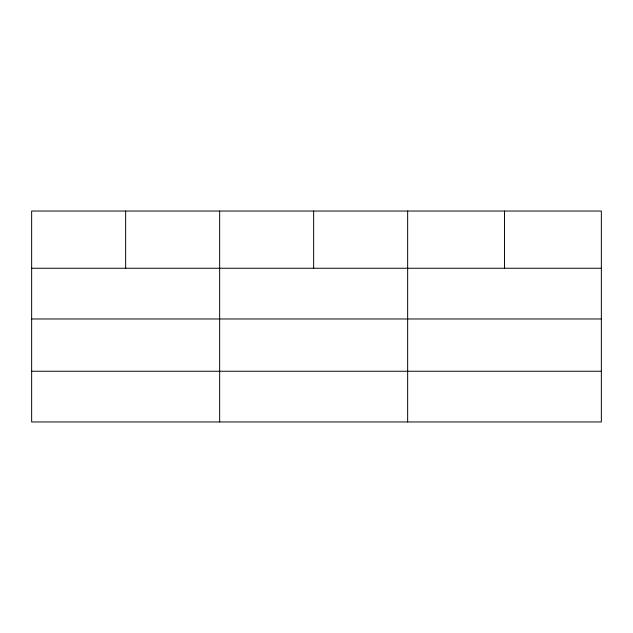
<?xml version="1.0" encoding="UTF-8"?>
<svg xmlns="http://www.w3.org/2000/svg" width="633" height="633" viewBox="0 0 633 633"><rect width="100%" height="100%" fill="white"/><g stroke="black" fill="none" stroke-linecap="round" stroke-linejoin="round"><path stroke-width="0.95" d="M601.35 318.977L601.35 211.042L31.65 211.042L31.65 421.958L601.35 421.958L601.35 318.977L31.65 318.977M31.65 268.25L601.35 268.25M31.65 371.239L601.35 371.239M504.501 211.042L504.501 268.25M407.652 211.042L407.652 421.958M313.651 211.042L313.651 268.25M219.651 211.042L219.651 421.958M125.651 211.042L125.651 268.25"/></g></svg>
